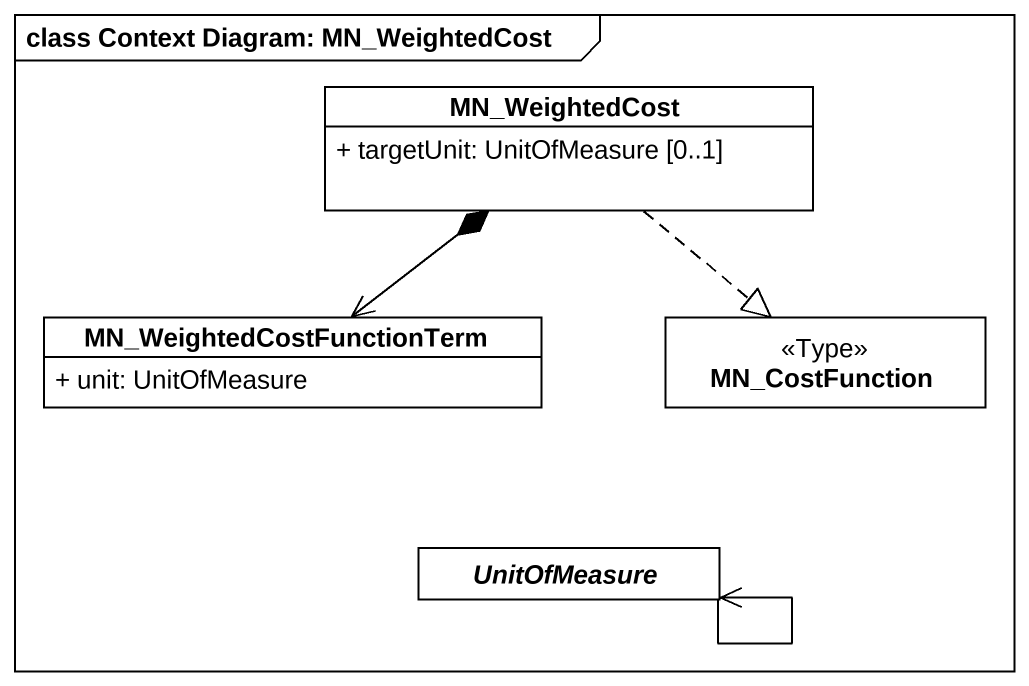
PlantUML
@startuml
mainframe class Context Diagram: MN_WeightedCost
hide circle
hide empty members
skinparam classAttributeIconSize 0
class MN_WeightedCost {
  + targetUnit: UnitOfMeasure [0..1]
}
class MN_WeightedCostFunctionTerm {
  + unit: UnitOfMeasure
}
class MN_CostFunction <<Type>>
abstract class UnitOfMeasure
MN_WeightedCost *--> MN_WeightedCostFunctionTerm
MN_WeightedCost ..|> MN_CostFunction
UnitOfMeasure --> UnitOfMeasure
@enduml
